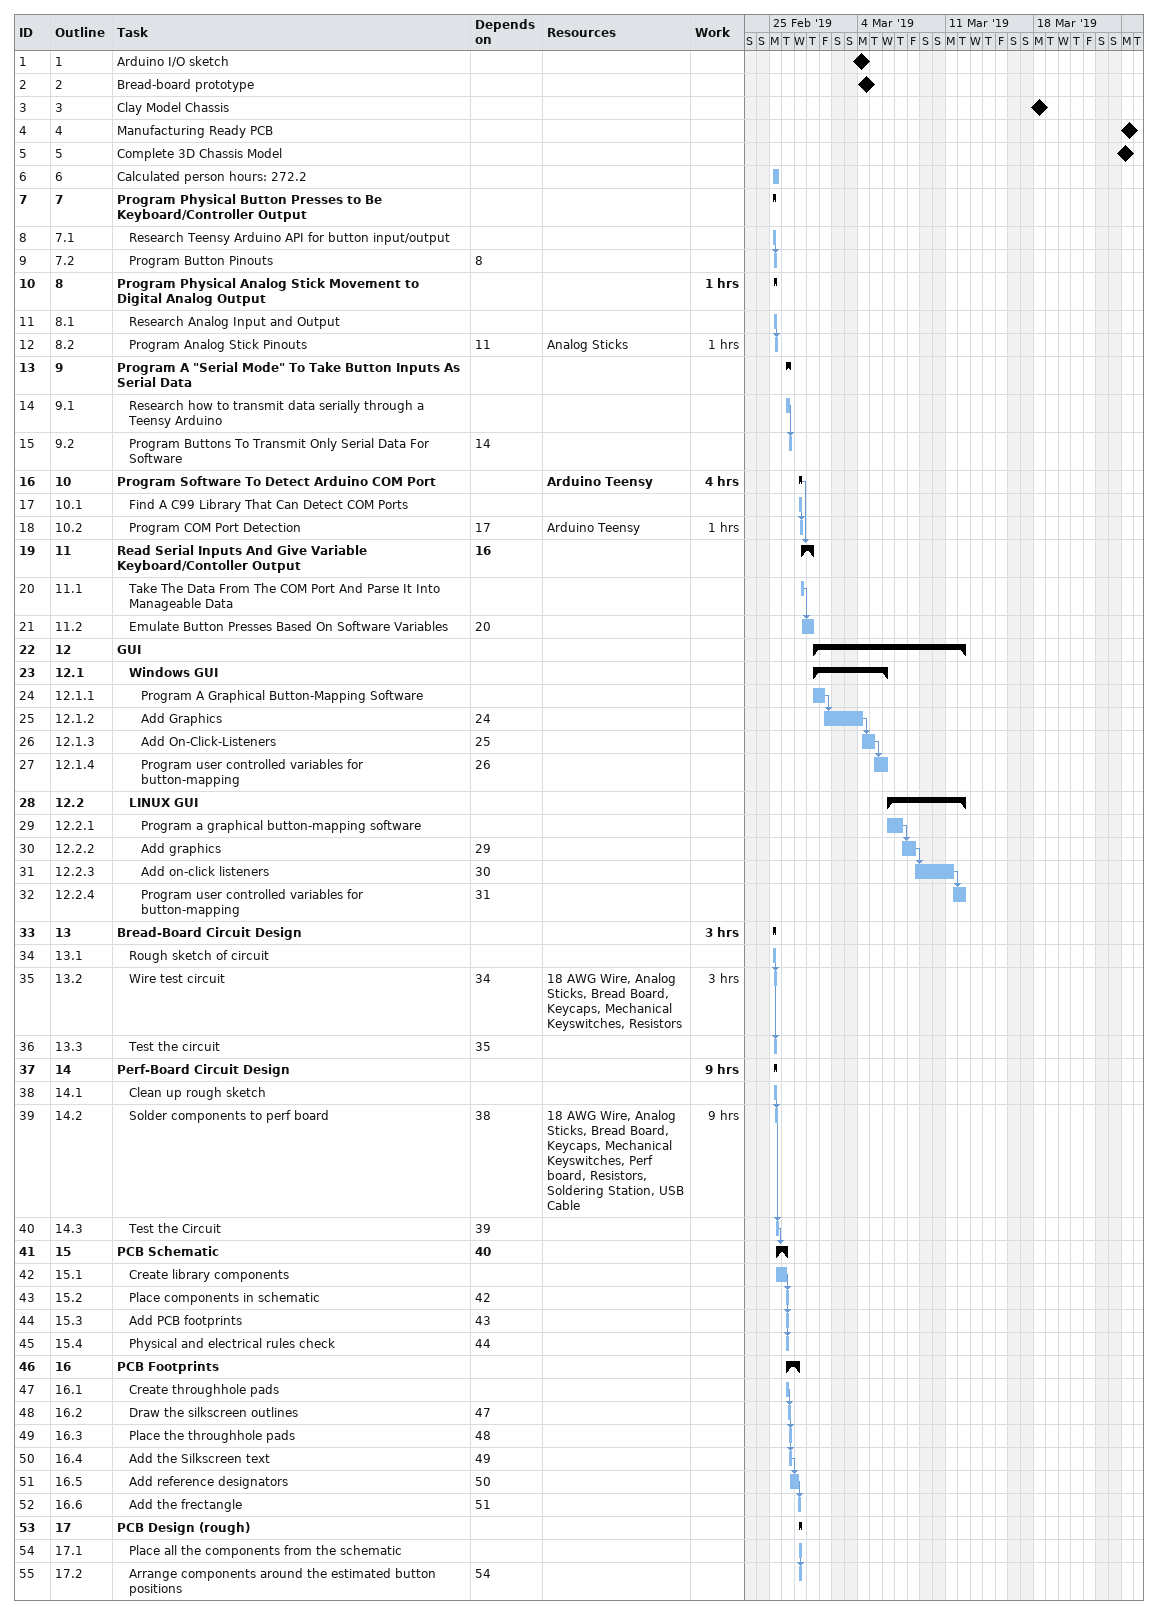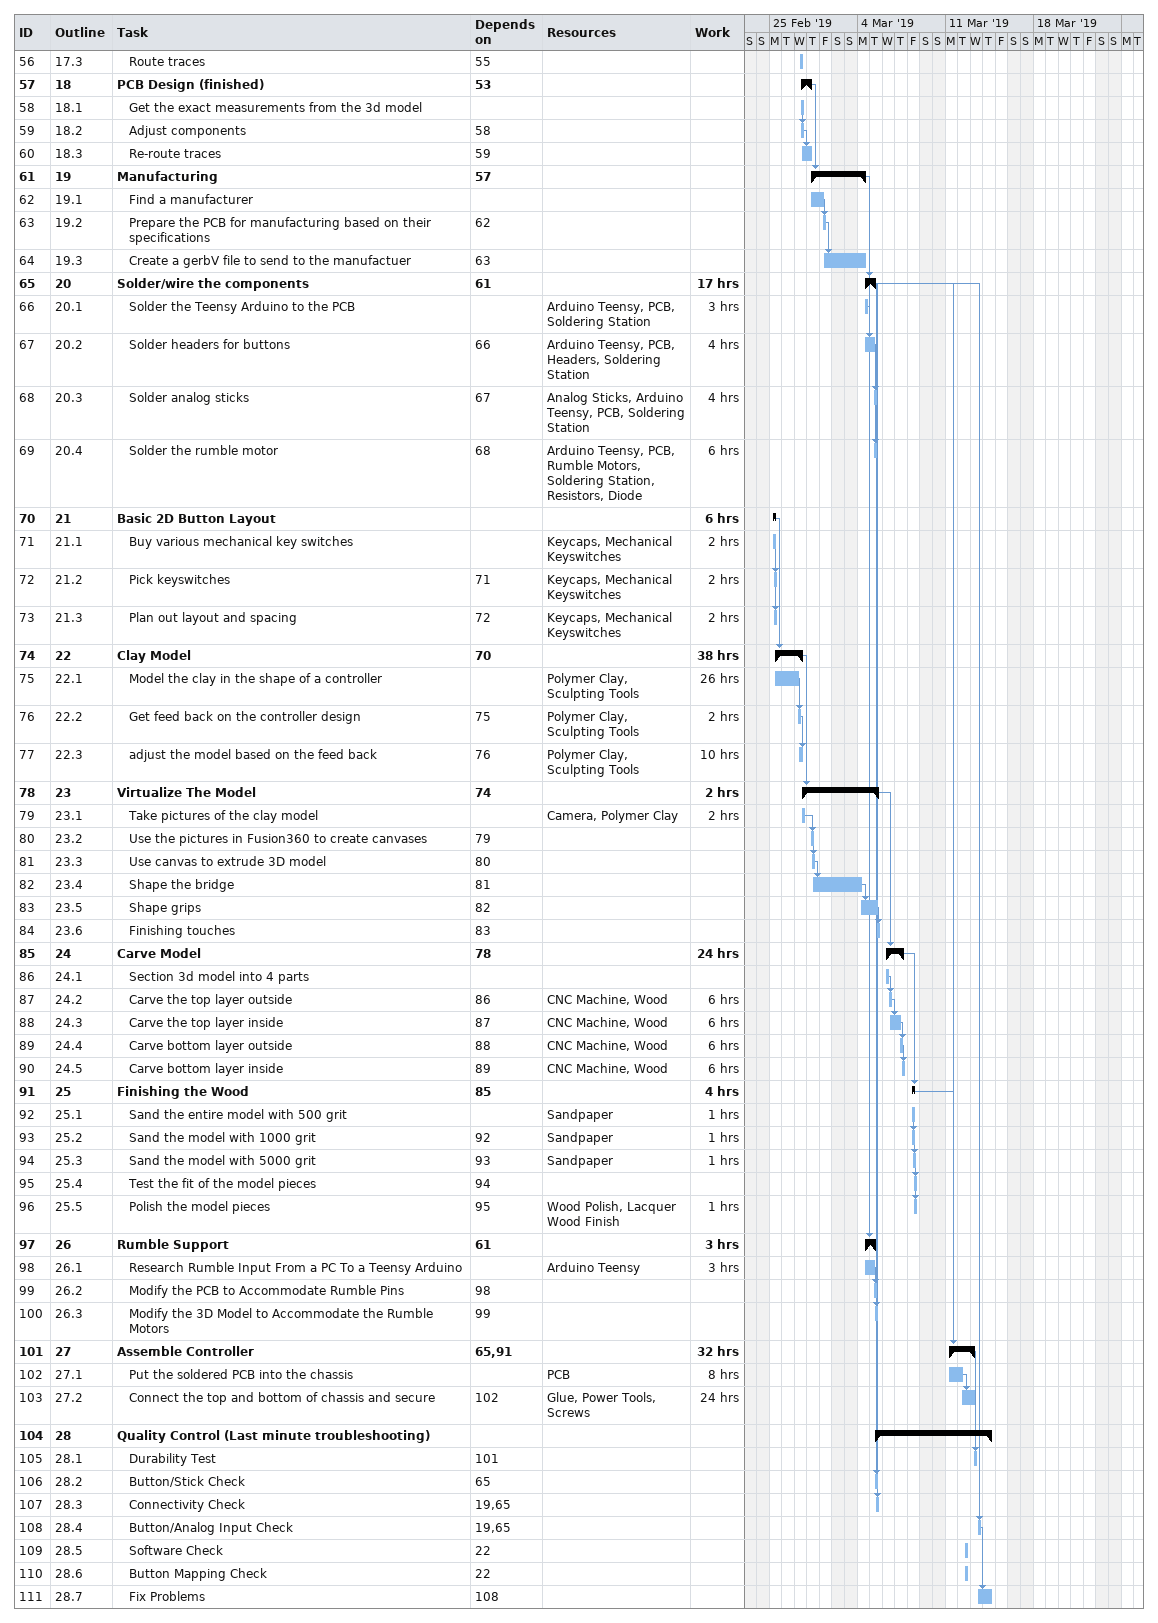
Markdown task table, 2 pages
| ID | WBS | Task | Start | Finish | Predecessors | Resources | Work (h) |
|---|---|---|---|---|---|---|---|
| 1 | 1 | Arduino I/O sketch (milestone) | 2019-03-04 | 2019-03-04 |  |  |  |
| 2 | 2 | Bread-board prototype (milestone) | 2019-03-04 | 2019-03-04 |  |  |  |
| 3 | 3 | Clay Model Chassis (milestone) | 2019-03-18 | 2019-03-18 |  |  |  |
| 4 | 4 | Manufacturing Ready PCB (milestone) | 2019-03-25 | 2019-03-25 |  |  |  |
| 5 | 5 | Complete 3D Chassis Model (milestone) | 2019-03-25 | 2019-03-25 |  |  |  |
| 6 | 6 | Calculated person hours: 272.2 | 2019-02-25 | 2019-02-25 |  |  |  |
| 7 | 7 | **Program Physical Button Presses to Be Keyboard/Controller Output** | 2019-02-25 | 2019-02-25 |  |  |  |
| 8 | 7.1 | Research Teensy Arduino API for button input/output | 2019-02-25 | 2019-02-25 |  |  |  |
| 9 | 7.2 | Program Button Pinouts | 2019-02-25 | 2019-02-25 | 8 |  |  |
| 10 | 8 | **Program Physical Analog Stick Movement to Digital Analog Output** | 2019-02-25 | 2019-02-25 |  |  | 1 |
| 11 | 8.1 | Research Analog Input and Output | 2019-02-25 | 2019-02-25 |  |  |  |
| 12 | 8.2 | Program Analog Stick Pinouts | 2019-02-25 | 2019-02-25 | 11 | Analog Sticks | 1 |
| 13 | 9 | **Program A "Serial Mode" To Take Button Inputs As Serial Data** | 2019-02-26 | 2019-02-26 |  |  |  |
| 14 | 9.1 | Research how to transmit data serially through a Teensy Arduino | 2019-02-26 | 2019-02-26 |  |  |  |
| 15 | 9.2 | Program Buttons To Transmit Only Serial Data For Software | 2019-02-26 | 2019-02-26 | 14 |  |  |
| 16 | 10 | **Program Software To Detect Arduino COM Port** | 2019-02-27 | 2019-02-27 |  | Arduino Teensy | 4 |
| 17 | 10.1 | Find A C99 Library That Can Detect COM Ports | 2019-02-27 | 2019-02-27 |  |  |  |
| 18 | 10.2 | Program COM Port Detection | 2019-02-27 | 2019-02-27 | 17 | Arduino Teensy | 1 |
| 19 | 11 | **Read Serial Inputs And Give Variable Keyboard/Contoller Output** | 2019-02-27 | 2019-02-28 | 16 |  |  |
| 20 | 11.1 | Take The Data From The COM Port And Parse It Into Manageable Data | 2019-02-27 | 2019-02-27 |  |  |  |
| 21 | 11.2 | Emulate Button Presses Based On Software Variables | 2019-02-27 | 2019-02-28 | 20 |  |  |
| 22 | 12 | **GUI** | 2019-02-28 | 2019-03-12 |  |  |  |
| 23 | 12.1 | **Windows GUI** | 2019-02-28 | 2019-03-06 |  |  |  |
| 24 | 12.1.1 | Program A Graphical Button-Mapping Software | 2019-02-28 | 2019-03-01 |  |  |  |
| 25 | 12.1.2 | Add Graphics | 2019-03-01 | 2019-03-04 | 24 |  |  |
| 26 | 12.1.3 | Add On-Click-Listeners | 2019-03-04 | 2019-03-05 | 25 |  |  |
| 27 | 12.1.4 | Program user controlled variables for button-mapping | 2019-03-05 | 2019-03-06 | 26 |  |  |
| 28 | 12.2 | **LINUX GUI** | 2019-03-06 | 2019-03-12 |  |  |  |
| 29 | 12.2.1 | Program a graphical button-mapping software | 2019-03-06 | 2019-03-07 |  |  |  |
| 30 | 12.2.2 | Add graphics | 2019-03-07 | 2019-03-08 | 29 |  |  |
| 31 | 12.2.3 | Add on-click listeners | 2019-03-08 | 2019-03-11 | 30 |  |  |
| 32 | 12.2.4 | Program user controlled variables for button-mapping | 2019-03-11 | 2019-03-12 | 31 |  |  |
| 33 | 13 | **Bread-Board Circuit Design** | 2019-02-25 | 2019-02-25 |  |  | 3 |
| 34 | 13.1 | Rough sketch of circuit | 2019-02-25 | 2019-02-25 |  |  |  |
| 35 | 13.2 | Wire test circuit | 2019-02-25 | 2019-02-25 | 34 | 18 AWG Wire, Analog Sticks, Bread Board, Keycaps, Mechanical Keyswitches, Resistors | 3 |
| 36 | 13.3 | Test the circuit | 2019-02-25 | 2019-02-25 | 35 |  |  |
| 37 | 14 | **Perf-Board Circuit Design** | 2019-02-25 | 2019-02-25 |  |  | 9 |
| 38 | 14.1 | Clean up rough sketch | 2019-02-25 | 2019-02-25 |  |  |  |
| 39 | 14.2 | Solder components to perf board | 2019-02-25 | 2019-02-25 | 38 | 18 AWG Wire, Analog Sticks, Bread Board, Keycaps, Mechanical Keyswitches, Perf board, Resistors, Soldering Station, USB Cable | 9 |
| 40 | 14.3 | Test the Circuit | 2019-02-25 | 2019-02-25 | 39 |  |  |
| 41 | 15 | **PCB Schematic** | 2019-02-25 | 2019-02-26 | 40 |  |  |
| 42 | 15.1 | Create library components | 2019-02-25 | 2019-02-26 |  |  |  |
| 43 | 15.2 | Place components in schematic | 2019-02-26 | 2019-02-26 | 42 |  |  |
| 44 | 15.3 | Add PCB footprints | 2019-02-26 | 2019-02-26 | 43 |  |  |
| 45 | 15.4 | Physical and electrical rules check | 2019-02-26 | 2019-02-26 | 44 |  |  |
| 46 | 16 | **PCB Footprints** | 2019-02-26 | 2019-02-27 |  |  |  |
| 47 | 16.1 | Create throughhole pads | 2019-02-26 | 2019-02-26 |  |  |  |
| 48 | 16.2 | Draw the silkscreen outlines | 2019-02-26 | 2019-02-26 | 47 |  |  |
| 49 | 16.3 | Place the throughhole pads | 2019-02-26 | 2019-02-26 | 48 |  |  |
| 50 | 16.4 | Add the Silkscreen text | 2019-02-26 | 2019-02-26 | 49 |  |  |
| 51 | 16.5 | Add reference designators | 2019-02-26 | 2019-02-27 | 50 |  |  |
| 52 | 16.6 | Add the frectangle | 2019-02-27 | 2019-02-27 | 51 |  |  |
| 53 | 17 | **PCB Design (rough)** | 2019-02-27 | 2019-02-27 |  |  |  |
| 54 | 17.1 | Place all the components from the schematic | 2019-02-27 | 2019-02-27 |  |  |  |
| 55 | 17.2 | Arrange components around the estimated button positions | 2019-02-27 | 2019-02-27 | 54 |  |  |
| 56 | 17.3 | Route traces | 2019-02-27 | 2019-02-27 | 55 |  |  |
| 57 | 18 | **PCB Design (finished)** | 2019-02-27 | 2019-02-28 | 53 |  |  |
| 58 | 18.1 | Get the exact measurements from the 3d model | 2019-02-27 | 2019-02-27 |  |  |  |
| 59 | 18.2 | Adjust components | 2019-02-27 | 2019-02-27 | 58 |  |  |
| 60 | 18.3 | Re-route traces | 2019-02-27 | 2019-02-28 | 59 |  |  |
| 61 | 19 | **Manufacturing** | 2019-02-28 | 2019-03-04 | 57 |  |  |
| 62 | 19.1 | Find a manufacturer | 2019-02-28 | 2019-03-01 |  |  |  |
| 63 | 19.2 | Prepare the PCB for manufacturing based on their specifications | 2019-03-01 | 2019-03-01 | 62 |  |  |
| 64 | 19.3 | Create a gerbV file to send to the manufactuer | 2019-03-01 | 2019-03-04 | 63 |  |  |
| 65 | 20 | **Solder/wire the components** | 2019-03-04 | 2019-03-05 | 61 |  | 17 |
| 66 | 20.1 | Solder the Teensy Arduino to the PCB | 2019-03-04 | 2019-03-04 |  | Arduino Teensy, PCB, Soldering Station | 3 |
| 67 | 20.2 | Solder headers for buttons | 2019-03-04 | 2019-03-05 | 66 | Arduino Teensy, PCB, Headers, Soldering Station | 4 |
| 68 | 20.3 | Solder analog sticks | 2019-03-05 | 2019-03-05 | 67 | Analog Sticks, Arduino Teensy, PCB, Soldering Station | 4 |
| 69 | 20.4 | Solder the rumble motor | 2019-03-05 | 2019-03-05 | 68 | Arduino Teensy, PCB, Rumble Motors, Soldering Station, Resistors, Diode | 6 |
| 70 | 21 | **Basic 2D Button Layout** | 2019-02-25 | 2019-02-25 |  |  | 6 |
| 71 | 21.1 | Buy various mechanical key switches | 2019-02-25 | 2019-02-25 |  | Keycaps, Mechanical Keyswitches | 2 |
| 72 | 21.2 | Pick keyswitches | 2019-02-25 | 2019-02-25 | 71 | Keycaps, Mechanical Keyswitches | 2 |
| 73 | 21.3 | Plan out layout and spacing | 2019-02-25 | 2019-02-25 | 72 | Keycaps, Mechanical Keyswitches | 2 |
| 74 | 22 | **Clay Model** | 2019-02-25 | 2019-02-27 | 70 |  | 38 |
| 75 | 22.1 | Model the clay in the shape of a controller | 2019-02-25 | 2019-02-27 |  | Polymer Clay, Sculpting Tools | 26 |
| 76 | 22.2 | Get feed back on the controller design | 2019-02-27 | 2019-02-27 | 75 | Polymer Clay, Sculpting Tools | 2 |
| 77 | 22.3 | adjust the model based on the feed back | 2019-02-27 | 2019-02-27 | 76 | Polymer Clay, Sculpting Tools | 10 |
| 78 | 23 | **Virtualize The Model** | 2019-02-27 | 2019-03-05 | 74 |  | 2 |
| 79 | 23.1 | Take pictures of the clay model | 2019-02-27 | 2019-02-27 |  | Camera, Polymer Clay | 2 |
| 80 | 23.2 | Use the pictures in Fusion360 to create canvases | 2019-02-28 | 2019-02-28 | 79 |  |  |
| 81 | 23.3 | Use canvas to extrude 3D model | 2019-02-28 | 2019-02-28 | 80 |  |  |
| 82 | 23.4 | Shape the bridge | 2019-02-28 | 2019-03-04 | 81 |  |  |
| 83 | 23.5 | Shape grips | 2019-03-04 | 2019-03-05 | 82 |  |  |
| 84 | 23.6 | Finishing touches | 2019-03-05 | 2019-03-05 | 83 |  |  |
| 85 | 24 | **Carve Model** | 2019-03-06 | 2019-03-07 | 78 |  | 24 |
| 86 | 24.1 | Section 3d model into 4 parts | 2019-03-06 | 2019-03-06 |  |  |  |
| 87 | 24.2 | Carve the top layer outside | 2019-03-06 | 2019-03-06 | 86 | CNC Machine, Wood | 6 |
| 88 | 24.3 | Carve the top layer inside | 2019-03-06 | 2019-03-07 | 87 | CNC Machine, Wood | 6 |
| 89 | 24.4 | Carve bottom layer outside | 2019-03-07 | 2019-03-07 | 88 | CNC Machine, Wood | 6 |
| 90 | 24.5 | Carve bottom layer inside | 2019-03-07 | 2019-03-07 | 89 | CNC Machine, Wood | 6 |
| 91 | 25 | **Finishing the Wood** | 2019-03-08 | 2019-03-08 | 85 |  | 4 |
| 92 | 25.1 | Sand the entire model with 500 grit | 2019-03-08 | 2019-03-08 |  | Sandpaper | 1 |
| 93 | 25.2 | Sand the model with 1000 grit | 2019-03-08 | 2019-03-08 | 92 | Sandpaper | 1 |
| 94 | 25.3 | Sand the model with 5000 grit | 2019-03-08 | 2019-03-08 | 93 | Sandpaper | 1 |
| 95 | 25.4 | Test the fit of the model pieces | 2019-03-08 | 2019-03-08 | 94 |  |  |
| 96 | 25.5 | Polish the model pieces | 2019-03-08 | 2019-03-08 | 95 | Wood Polish, Lacquer Wood Finish | 1 |
| 97 | 26 | **Rumble Support** | 2019-03-04 | 2019-03-05 | 61 |  | 3 |
| 98 | 26.1 | Research Rumble Input From a PC To a Teensy Arduino | 2019-03-04 | 2019-03-05 |  | Arduino Teensy | 3 |
| 99 | 26.2 | Modify the PCB to Accommodate Rumble Pins | 2019-03-05 | 2019-03-05 | 98 |  |  |
| 100 | 26.3 | Modify the 3D Model to Accommodate the Rumble Motors | 2019-03-05 | 2019-03-05 | 99 |  |  |
| 101 | 27 | **Assemble Controller** | 2019-03-11 | 2019-03-13 | 65, 91 |  | 32 |
| 102 | 27.1 | Put the soldered PCB into the chassis | 2019-03-11 | 2019-03-12 |  | PCB | 8 |
| 103 | 27.2 | Connect the top and bottom of chassis and secure | 2019-03-12 | 2019-03-13 | 102 | Glue, Power Tools, Screws | 24 |
| 104 | 28 | **Quality Control (Last minute troubleshooting)** | 2019-03-05 | 2019-03-14 |  |  |  |
| 105 | 28.1 | Durability Test | 2019-03-13 | 2019-03-13 | 101 |  |  |
| 106 | 28.2 | Button/Stick Check | 2019-03-05 | 2019-03-05 | 65 |  |  |
| 107 | 28.3 | Connectivity Check | 2019-03-05 | 2019-03-05 | 19, 65 |  |  |
| 108 | 28.4 | Button/Analog Input Check | 2019-03-13 | 2019-03-13 | 19, 65 |  |  |
| 109 | 28.5 | Software Check | 2019-03-12 | 2019-03-12 | 22 |  |  |
| 110 | 28.6 | Button Mapping Check | 2019-03-12 | 2019-03-12 | 22 |  |  |
| 111 | 28.7 | Fix Problems | 2019-03-13 | 2019-03-14 | 108 |  |  |
